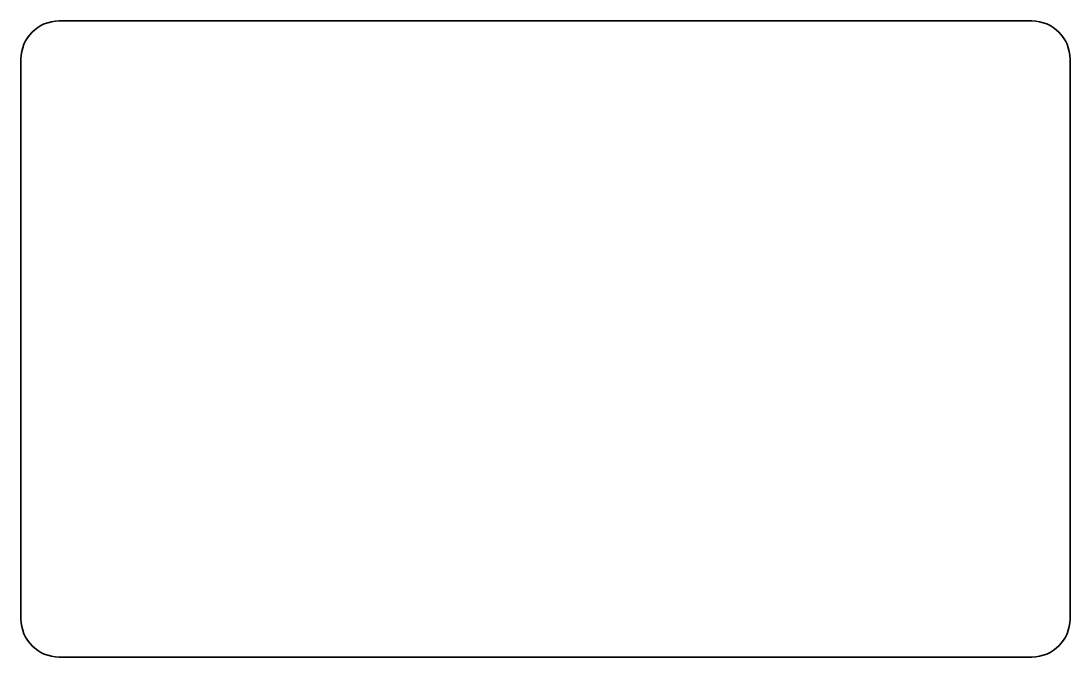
# Model space of a CAD drawing. Header units: inches. Extents: x 0 to 165, y 0 to 100.
import ezdxf

# ---------------------------------------------------------------- set-up
doc = ezdxf.new("R2010")
doc.units = ezdxf.units.IN
doc.header["$MEASUREMENT"] = 0
doc.layers.add('SIMUMAK Visible (ISO)', color=7, linetype='Continuous', lineweight=35)

# ---------------------------------------------------------------- blocks, each defined once
blk = doc.blocks.new('DSPY-SMB-01-MET-02_Sheet_VIEW3')
at = {"layer": 'SIMUMAK Visible (ISO)'}
for p, q in [((76.5, 50), (-76.5, 50)), ((-82.5, 44), (-82.5, -44)), ((82.5, -44), (82.5, 44)), ((-76.5, -50), (76.5, -50))]:
    blk.add_line(p, q, dxfattribs=at)
at = {"layer": 'SIMUMAK Visible (ISO)', "extrusion": (0, 0, -1)}
for centre, start, end in [((76.5, 44), 360, 90), ((-76.5, 44), 90, 180), ((76.5, -44), 270, 0), ((-76.5, -44), 180, 270)]:
    blk.add_arc(centre, 6, start, end, dxfattribs=at)

msp = doc.modelspace()

# ---------------------------------------------------------------- block references
msp.add_blockref('DSPY-SMB-01-MET-02_Sheet_VIEW3', (82.5, 50))

doc.saveas('drawing.dxf')
